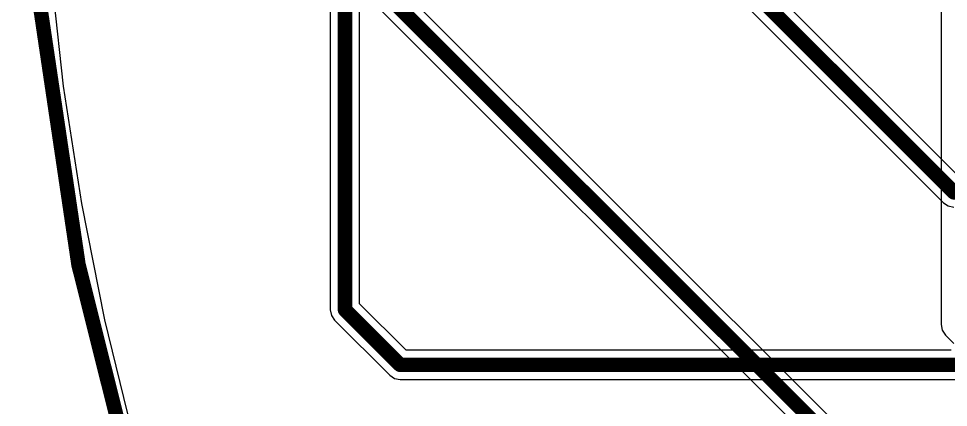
# Model space of a CAD drawing. Header units: millimetres. Extents: x 60.3 to 156.5, y 68.2 to 164.5.
# Drawn here: x 60.27 to 76.56, y 104.46 to 111.28 of the extents above; entities that cross this region are included whole.
import ezdxf

# ---------------------------------------------------------------- set-up
doc = ezdxf.new("R2010")
doc.units = ezdxf.units.MM
for name, color, linetype in [('BottomLayer', 5, 'Continuous'), ('KeepOutLayer', 6, 'Continuous'), ('TopLayer', 1, 'Continuous')]:
    doc.layers.add(name, color=color, linetype=linetype)

msp = doc.modelspace()

# ---------------------------------------------------------------- linework, layer by layer
at = {"layer": 'BottomLayer'}
for p, q in [((65.732, 112.979), (65.732, 106.172)), ((66.246, 106.278), (66.246, 112.873)), ((61.062, 110.095), (60.835, 112.166)), ((76.431, 111.904), (76.431, 105.911)), ((61.379, 108.036), (61.062, 110.095)), ((61.785, 105.993), (61.379, 108.036)), ((67.061, 105.464), (66.246, 106.278)), ((65.732, 106.172), (65.752, 106.074)), ((65.752, 106.074), (65.808, 105.99)), ((62.28, 103.969), (61.785, 105.993)), ((65.808, 105.99), (66.773, 105.025)), ((76.431, 105.911), (76.451, 105.813)), ((76.451, 105.813), (76.506, 105.729)), ((76.506, 105.729), (76.654, 105.581)), ((76.606, 105.464), (67.061, 105.464)), ((66.773, 105.025), (66.856, 104.969)), ((66.856, 104.969), (66.954, 104.95)), ((66.954, 104.95), (82.118, 104.95))]:
    msp.add_line(p, q, dxfattribs=at)
at = {"layer": 'BottomLayer', "const_width": 0.254}
for points in [[(65.989, 106.172), (65.989, 112.979)], [(65.989, 106.172), (66.954, 105.207)], [(66.954, 105.207), (82.118, 105.207)]]:
    msp.add_lwpolyline(points, dxfattribs=at)
at = {"layer": 'BottomLayer', "const_width": 0.127}
for points in [[(65.926, 106.172, 1), (66.053, 106.172, 1)], [(65.926, 106.172, 1), (66.053, 106.172, 1)], [(66.891, 105.207, 1), (67.018, 105.207, 1)], [(66.891, 105.207, 1), (67.018, 105.207, 1)]]:
    msp.add_lwpolyline(points, format="xyb", close=True, dxfattribs=at)
at = {"layer": 'KeepOutLayer', "const_width": 0.254}
msp.add_lwpolyline([(156.4, 116.327, 1), (60.4, 116.327, 1)], format="xyb", close=True, dxfattribs=at)
at = {"layer": 'TopLayer'}
for p, q in [((76.763, 108.487), (69.878, 115.371)), ((69.515, 115.008), (76.475, 108.048)), ((61.062, 110.095), (60.835, 112.166)), ((77.907, 100.866), (66.677, 112.096)), ((66.189, 111.858), (77.544, 100.502)), ((61.379, 108.036), (61.062, 110.095)), ((61.785, 105.993), (61.379, 108.036)), ((76.475, 108.048), (76.558, 107.993)), ((76.558, 107.993), (76.657, 107.973)), ((62.28, 103.969), (61.785, 105.993))]:
    msp.add_line(p, q, dxfattribs=at)
at = {"layer": 'TopLayer', "const_width": 0.254}
for points in [[(69.19, 115.696), (76.657, 108.23)], [(66.37, 112.039), (78.232, 100.178)], [(76.657, 108.23), (80.061, 108.23)]]:
    msp.add_lwpolyline(points, dxfattribs=at)
at = {"layer": 'TopLayer', "const_width": 0.127}
msp.add_lwpolyline([(76.593, 108.23, 1), (76.72, 108.23, 1)], format="xyb", close=True, dxfattribs=at)
msp.add_lwpolyline([(76.593, 108.23, 1), (76.72, 108.23, 1)], format="xyb", close=True, dxfattribs=at)

doc.saveas('drawing.dxf')
